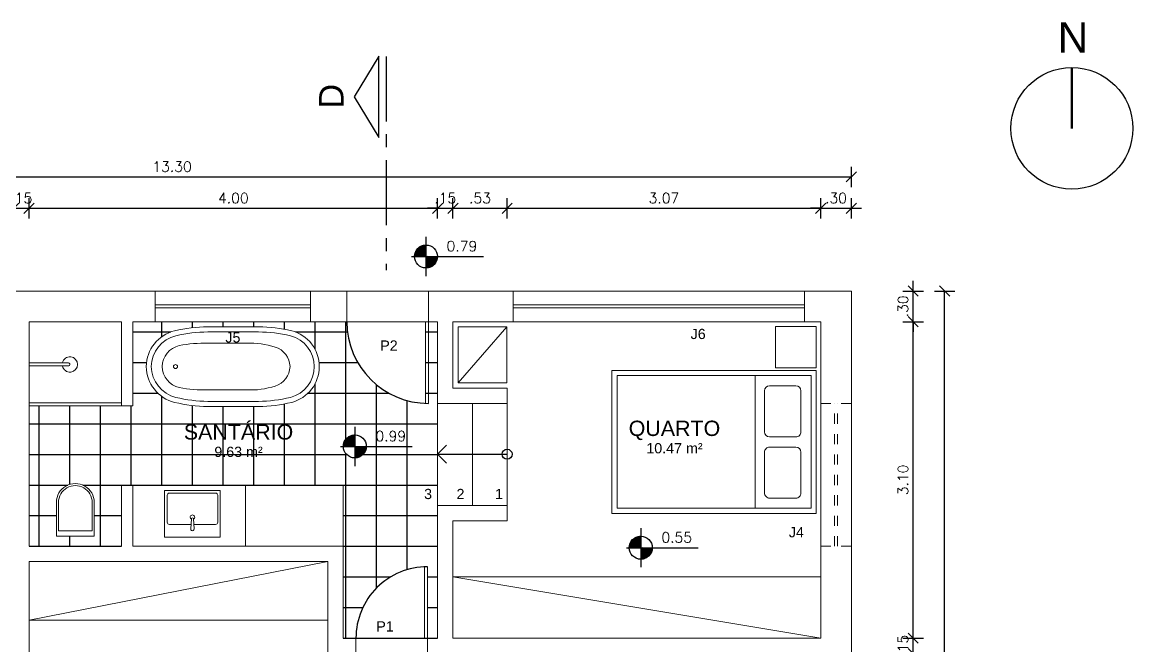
# Model space of a CAD drawing. Header units: metres. Extents: x -2.9 to 16.1, y -10.4 to 2.6.
# Drawn here: x 5.18 to 16.06, y -3.47 to 2.63 of the extents above; entities that cross this region are included whole.
import ezdxf
from ezdxf.enums import TextEntityAlignment as Align

# ---------------------------------------------------------------- set-up
doc = ezdxf.new("R2010")
doc.units = ezdxf.units.M
for name, pattern in [('CENTER', [50.800000000000004, 31.75, -6.349999999999999, 6.349999999999999, -6.349999999999999]), ('DASHDOT', [25.399999999999995, 12.7, -6.349999999999999, 0, -6.349999999999999]), ('DIVIDE', [31.75, 12.7, -6.35, 0, -6.35, 0, -6.35]), ('HIDDEN2', [4.762499999999999, 3.175, -1.5875])]:
    doc.linetypes.add(name, pattern=pattern)
for name, color, linetype in [('Cotas', 8, 'Continuous'), ('DIAG', 8, 'Continuous'), ('Esquadria', 5, 'Continuous'), ('L-CORTE', 7, 'Continuous'), ('LAYOUT', 9, 'Continuous'), ('Parede', 1, 'Continuous'), ('Parede Vista', 4, 'Continuous'), ('Piso', 8, 'Continuous'), ('Projeção Sup', 40, 'DIVIDE'), ('Símbolos', 8, 'Continuous'), ('TXT', 4, 'Continuous'), ('TXT-AREA', 3, 'Continuous'), ('TXT-COMODO', 5, 'Continuous'), ('TXT-ESQ-NUM', 3, 'Continuous')]:
    doc.layers.add(name, color=color, linetype=linetype)
doc.styles.add('Arial', font='arial.ttf')
doc.styles.add('ROMANS', font='romans.shx')
doc.dimstyles.new('COTA', dxfattribs={"dimscale": 50, "dimtxt": 0.002, "dimasz": 0.002, "dimexe": 0.002, "dimexo": 0.002, "dimgap": 0.001, "dimtad": 1, "dimzin": 4, "dimdsep": 46, "dimtxsty": 'ROMANS', "dimblk": 'OBLIQUE', "dimcen": 0.002, "dimadec": 0, "dimazin": 0, "dimtfac": 1, "dimtix": 1, "dimtmove": 2, "dimatfit": 3, "dimfxl": 0.002, "dimfxlon": 1, "dimarcsym": 0})

# ---------------------------------------------------------------- blocks, each defined once
blk = doc.blocks.new('*X2')
at = {"color": 0}
for p, q in [((9.157403243450936, 7.168665421363772), (9.378114286589579, 7.389376464502414)), ((9.157765482937986, 7.177866495615653), (9.368913212337697, 7.389014225015364)), ((9.158549226489388, 7.187489073931887), (9.359290634021464, 7.388230481463963)), ((9.159823942691595, 7.197602624898926), (9.349177083054425, 7.386955765261756)), ((9.161684459761949, 7.208301976734112), (9.338477731219239, 7.385095248191402)), ((9.161993241843707, 7.16441658499171), (9.382363122961639, 7.384786466109643)), ((9.164266254557655, 7.219722606294648), (9.327057101658703, 7.382513453395697)), ((9.167775246074317, 7.232070432576143), (9.314709275377208, 7.379004461879035)), ((9.170832076608539, 7.16441658499171), (9.382363122961639, 7.375947631344811)), ((9.172553667149606, 7.245687688416263), (9.301092019537087, 7.374226040803746)), ((9.179256560809272, 7.26122941684076), (9.28555029111259, 7.36752314714408)), ((9.179670911373371, 7.16441658499171), (9.382363122961639, 7.367108796579979)), ((9.188509746138202, 7.16441658499171), (9.382363122961639, 7.358269961815147)), ((9.189518581994696, 7.280330272791018), (9.266449435162334, 7.357261125958655)), ((9.197348580903034, 7.16441658499171), (9.382363122961639, 7.349431127050315)), ((9.206187415667866, 7.16441658499171), (9.382363122961639, 7.340592292285484)), ((9.213790835055207, 7.313441360616361), (9.23333834733699, 7.332988872898143)), ((9.215026250432699, 7.16441658499171), (9.382363122961639, 7.331753457520652)), ((9.223865085197529, 7.16441658499171), (9.382363122961639, 7.32291462275582)), ((9.232703919962361, 7.16441658499171), (9.382363122961639, 7.314075787990988)), ((9.241542754727194, 7.16441658499171), (9.382363122961639, 7.305236953226157)), ((9.250381589492026, 7.16441658499171), (9.382363122961639, 7.296398118461324)), ((9.259220424256858, 7.16441658499171), (9.382363122961639, 7.287559283696492)), ((9.268059259021689, 7.16441658499171), (9.382363122961639, 7.278720448931661)), ((9.27689809378652, 7.16441658499171), (9.382363122961639, 7.269881614166829)), ((9.285736928551353, 7.16441658499171), (9.382363122961639, 7.261042779401997)), ((9.294575763316184, 7.16441658499171), (9.382363122961639, 7.252203944637166)), ((9.303414598081016, 7.16441658499171), (9.382363122961639, 7.243365109872333)), ((9.312253432845848, 7.16441658499171), (9.382363122961639, 7.234526275107502)), ((9.32109226761068, 7.16441658499171), (9.382363122961639, 7.22568744034267)), ((9.329931102375511, 7.16441658499171), (9.382363122961639, 7.216848605577838)), ((9.338769937140343, 7.16441658499171), (9.382363122961639, 7.208009770813006)), ((9.347608771905175, 7.16441658499171), (9.382363122961639, 7.199170936048174)), ((9.356447606670008, 7.16441658499171), (9.382363122961639, 7.190332101283342)), ((9.36528644143484, 7.16441658499171), (9.382363122961639, 7.18149326651851)), ((9.37412527619967, 7.16441658499171), (9.382363122961639, 7.172654431753679))]:
    blk.add_line(p, q, dxfattribs=at)
blk = doc.blocks.new('NIVEL-PB')
at = {"layer": 'TXT', "color": 3}
for p, q in [((0, 0.1915000000000191), (0, 0.1400000000000148)), ((0, 0.1400000000000148), (0, 0)), ((-0.1399999999999864, 0), (0, 0)), ((0, 0), (0.1399999999999864, 0)), ((0, 0), (0, -0.1399999999999864)), ((0.1399999999999864, 0), (0.5622643564208354, 0)), ((0, -0.1399999999999864), (0, -0.1914999999999907))]:
    blk.add_line(p, q, dxfattribs=at)
blk.add_circle((0, 0), 0.1125, dxfattribs=at)
at = {"layer": 'TXT', "color": 3, "xscale": 0.5, "yscale": 0.5, "zscale": 0.5}
blk.add_blockref('*X2', (-4.691181561480789, -3.582208292495864), dxfattribs=at)
at = {"layer": 'TXT', "color": 3, "xscale": 0.5, "yscale": 0.5, "zscale": 0.5, "rotation": 180}
blk.add_blockref('*X2', (4.691181561480789, 3.582208292495892), dxfattribs=at)
blk = doc.blocks.new('_Oblique')
at = {"color": 0, "linetype": 'ByBlock', "lineweight": -2}
blk.add_line((-0.5, -0.5), (0.5, 0.5), dxfattribs=at)
blk = doc.blocks.new('*D8')
at = {"layer": 'Cotas', "color": 0, "lineweight": -2, "transparency": 16777216}
for p, q in [((-1.191656954110749, -2.649983632750038), (-1.391656954110749, -2.649983632750038)), ((-1.291656954110749, -4.047243317130781), (-1.29165695411075, -2.649983632750038)), ((-1.191656954110749, -4.04724331713078), (-1.391656954110749, -4.04724331713078))]:
    blk.add_line(p, q, dxfattribs=at)
at = {"layer": 'Defpoints', "color": 0, "transparency": 16777216}
for p in [(-1.29165695411075, -2.649983632750038), (6.060417782825429, -2.649983632750037), (5.910435333713851, -4.04724331713078)]:
    blk.add_point(p, dxfattribs=at)
at = {"layer": 'Cotas', "color": 0, "lineweight": -2, "transparency": 16777216, "xscale": 0.1, "yscale": 0.1, "zscale": 0.1}
for p, rotation in [((-1.29165695411075, -2.649983632750038), 90), ((-1.291656954110749, -4.047243317130781), 270)]:
    blk.add_blockref('_Oblique', p, dxfattribs=dict(at, rotation=rotation))
at = {"layer": 'Cotas', "color": 0, "transparency": 16777216, "insert": (-1.39165695411075, -3.348613474940409), "char_height": 0.1, "attachment_point": 5, "rotation": 90, "style": 'ROMANS'}
blk.add_mtext('1.40', dxfattribs=at)
blk = doc.blocks.new('*D9')
at = {"layer": 'Cotas', "color": 0, "lineweight": -2, "transparency": 16777216}
for p, q in [((-1.191661306069728, -2.4999854450723), (-1.391661306069728, -2.4999854450723)), ((-1.291661306069728, -2.4999854450723), (-1.291661306069728, -2.3999854450723)), ((-1.291661306069728, -2.649983632750038), (-1.291661306069728, -2.4999854450723)), ((-1.191661306069727, -2.649983632750038), (-1.391661306069727, -2.649983632750038)), ((-1.291661306069728, -2.649983632750038), (-1.291661306069728, -2.749983632750038))]:
    blk.add_line(p, q, dxfattribs=at)
at = {"layer": 'Defpoints', "color": 0, "transparency": 16777216}
for p in [(-1.291661306069728, -2.4999854450723), (6.060413430865996, -2.499985445072299), (6.060417782825429, -2.649983632750037)]:
    blk.add_point(p, dxfattribs=at)
at = {"layer": 'Cotas', "color": 0, "lineweight": -2, "transparency": 16777216, "xscale": 0.1, "yscale": 0.1, "zscale": 0.1}
for p, rotation in [((-1.291661306069728, -2.4999854450723), 270), ((-1.291661306069728, -2.649983632750038), 90)]:
    blk.add_blockref('_Oblique', p, dxfattribs=dict(at, rotation=rotation))
at = {"layer": 'Cotas', "color": 0, "transparency": 16777216, "insert": (-1.391661306069728, -2.574984538911168), "char_height": 0.1, "attachment_point": 5, "rotation": 90, "style": 'ROMANS'}
blk.add_mtext('.15', dxfattribs=at)
blk = doc.blocks.new('*D10')
at = {"layer": 'Cotas', "color": 0, "lineweight": -2, "transparency": 16777216}
for p, q in [((-1.191656954110749, -0.2997878381593195), (-1.391656954110749, -0.2997878381593195)), ((-1.291656954110749, -2.4999854450723), (-1.29165695411075, -0.2997878381593195)), ((-1.191656954110749, -2.4999854450723), (-1.391656954110749, -2.4999854450723))]:
    blk.add_line(p, q, dxfattribs=at)
at = {"layer": 'Defpoints', "color": 0, "transparency": 16777216}
for p in [(-1.29165695411075, -0.2997878381593195), (6.060411957755154, -0.2997878381593183), (6.060413430865996, -2.499985445072299)]:
    blk.add_point(p, dxfattribs=at)
at = {"layer": 'Cotas', "color": 0, "lineweight": -2, "transparency": 16777216, "xscale": 0.1, "yscale": 0.1, "zscale": 0.1}
for p, rotation in [((-1.29165695411075, -0.2997878381593195), 90), ((-1.291656954110749, -2.4999854450723), 270)]:
    blk.add_blockref('_Oblique', p, dxfattribs=dict(at, rotation=rotation))
at = {"layer": 'Cotas', "color": 0, "transparency": 16777216, "insert": (-1.39165695411075, -1.399886641615809), "char_height": 0.1, "attachment_point": 5, "rotation": 90, "style": 'ROMANS'}
blk.add_mtext('2.20', dxfattribs=at)
blk = doc.blocks.new('*D11')
at = {"layer": 'Cotas', "color": 0, "lineweight": -2, "transparency": 16777216}
for p, q in [((-1.191656954110749, 0.0003939846767466401), (-1.391656954110749, 0.0003939846767466079)), ((-1.29165695411075, 0.000393984676746624), (-1.29165695411075, 0.1003939846767467)), ((-1.29165695411075, -0.2997878381593195), (-1.29165695411075, 0.000393984676746624)), ((-1.191656954110749, -0.2997878381593195), (-1.391656954110749, -0.2997878381593195)), ((-1.29165695411075, -0.2997878381593195), (-1.29165695411075, -0.3997878381593196))]:
    blk.add_line(p, q, dxfattribs=at)
at = {"layer": 'Defpoints', "color": 0, "transparency": 16777216}
for p in [(-1.29165695411075, 0.000393984676746624), (7.296652118703154, 0.0003939846767480051), (6.060411957755154, -0.2997878381593183)]:
    blk.add_point(p, dxfattribs=at)
at = {"layer": 'Cotas', "color": 0, "lineweight": -2, "transparency": 16777216, "xscale": 0.1, "yscale": 0.1, "zscale": 0.1}
for p, rotation in [((-1.29165695411075, 0.000393984676746624), 270), ((-1.29165695411075, -0.2997878381593195), 90)]:
    blk.add_blockref('_Oblique', p, dxfattribs=dict(at, rotation=rotation))
at = {"layer": 'Cotas', "color": 0, "transparency": 16777216, "insert": (-1.39165695411075, -0.149696926741286), "char_height": 0.1, "attachment_point": 5, "rotation": 90, "style": 'ROMANS'}
blk.add_mtext('.30', dxfattribs=at)
blk = doc.blocks.new('*D22')
at = {"layer": 'Cotas', "color": 0, "lineweight": -2, "transparency": 16777216}
for p, q in [((5.100036365587584, 0.7110694662962034), (5.100036365587584, 0.9110694662962033)), ((5.250027133572075, 0.7110694662962034), (5.250027133572075, 0.9110694662962033)), ((5.100036365587584, 0.8110694662962032), (5.000036365587585, 0.8110694662962032)), ((5.100036365587584, 0.8110694662962032), (5.250027133572075, 0.8110694662962032)), ((5.250027133572075, 0.8110694662962032), (5.350027133572075, 0.8110694662962032))]:
    blk.add_line(p, q, dxfattribs=at)
at = {"layer": 'Defpoints', "color": 0, "transparency": 16777216}
for p in [(5.250027133572075, 0.8110694662962032), (5.100036365587584, -0.1432661268784159), (5.250027133572075, -0.1431351043677296)]:
    blk.add_point(p, dxfattribs=at)
at = {"layer": 'Cotas', "color": 0, "lineweight": -2, "transparency": 16777216, "xscale": 0.1, "yscale": 0.1, "zscale": 0.1}
blk.add_blockref('_Oblique', (5.100036365587584, 0.8110694662962032), dxfattribs=at)
at = {"layer": 'Cotas', "color": 0, "lineweight": -2, "transparency": 16777216, "xscale": 0.1, "yscale": 0.1, "zscale": 0.1, "rotation": 180}
blk.add_blockref('_Oblique', (5.250027133572075, 0.8110694662962032), dxfattribs=at)
at = {"layer": 'Cotas', "color": 0, "transparency": 16777216, "insert": (5.17503174957983, 0.9110694662962032), "char_height": 0.1, "attachment_point": 5, "style": 'ROMANS'}
blk.add_mtext('.15', dxfattribs=at)
blk = doc.blocks.new('*D23')
at = {"layer": 'Cotas', "color": 0, "lineweight": -2, "transparency": 16777216}
for p, q in [((5.250027133572075, 0.7110694662962034), (5.250027133572075, 0.9110694662962033)), ((9.250032607189496, 0.7110694662962034), (9.250032607189496, 0.9110694662962033)), ((5.250027133572075, 0.8110694662962032), (9.250032607189496, 0.8110694662962032))]:
    blk.add_line(p, q, dxfattribs=at)
at = {"layer": 'Defpoints', "color": 0, "transparency": 16777216}
for p in [(9.250032607189496, 0.8110694662962032), (5.250027133572075, -0.1431351043677296), (9.250032607189496, -0.1433194720968913)]:
    blk.add_point(p, dxfattribs=at)
at = {"layer": 'Cotas', "color": 0, "lineweight": -2, "transparency": 16777216, "xscale": 0.1, "yscale": 0.1, "zscale": 0.1, "rotation": 180}
blk.add_blockref('_Oblique', (5.250027133572075, 0.8110694662962032), dxfattribs=at)
at = {"layer": 'Cotas', "color": 0, "lineweight": -2, "transparency": 16777216, "xscale": 0.1, "yscale": 0.1, "zscale": 0.1}
blk.add_blockref('_Oblique', (9.250032607189496, 0.8110694662962032), dxfattribs=at)
at = {"layer": 'Cotas', "color": 0, "transparency": 16777216, "insert": (7.250029870380786, 0.9110694662962032), "char_height": 0.1, "attachment_point": 5, "style": 'ROMANS'}
blk.add_mtext('4.00', dxfattribs=at)
blk = doc.blocks.new('*D24')
at = {"layer": 'Cotas', "color": 0, "lineweight": -2, "transparency": 16777216}
for p, q in [((9.250032607189496, 0.7110694662962034), (9.250032607189496, 0.9110694662962033)), ((9.400033958954737, 0.7110694662962034), (9.400033958954737, 0.9110694662962033)), ((9.250032607189496, 0.8110694662962032), (9.150032607189496, 0.8110694662962032)), ((9.250032607189496, 0.8110694662962032), (9.400033958954737, 0.8110694662962032)), ((9.400033958954737, 0.8110694662962032), (9.500033958954736, 0.8110694662962032))]:
    blk.add_line(p, q, dxfattribs=at)
at = {"layer": 'Defpoints', "color": 0, "transparency": 16777216}
for p in [(9.400033958954737, 0.8110694662962032), (9.250032607189496, -0.1433194720968913), (9.400033958954737, -0.1433189775373194)]:
    blk.add_point(p, dxfattribs=at)
at = {"layer": 'Cotas', "color": 0, "lineweight": -2, "transparency": 16777216, "xscale": 0.1, "yscale": 0.1, "zscale": 0.1}
blk.add_blockref('_Oblique', (9.250032607189496, 0.8110694662962032), dxfattribs=at)
at = {"layer": 'Cotas', "color": 0, "lineweight": -2, "transparency": 16777216, "xscale": 0.1, "yscale": 0.1, "zscale": 0.1, "rotation": 180}
blk.add_blockref('_Oblique', (9.400033958954737, 0.8110694662962032), dxfattribs=at)
at = {"layer": 'Cotas', "color": 0, "transparency": 16777216, "insert": (9.325033283072116, 0.9110694662962032), "char_height": 0.1, "attachment_point": 5, "style": 'ROMANS'}
blk.add_mtext('.15', dxfattribs=at)
blk = doc.blocks.new('*D25')
at = {"layer": 'Cotas', "color": 0, "lineweight": -2, "transparency": 16777216}
for p, q in [((9.400033958954737, 0.7110694662962034), (9.400033958954737, 0.9110694662962033)), ((9.930075995856896, 0.7110694662962034), (9.930075995856896, 0.9110694662962033)), ((9.400033958954737, 0.8110694662962032), (9.930075995856896, 0.8110694662962032))]:
    blk.add_line(p, q, dxfattribs=at)
at = {"layer": 'Defpoints', "color": 0, "transparency": 16777216}
for p in [(9.930075995856896, 0.8110694662962032), (9.400033958954737, -0.1433189775373194), (9.930075995856896, -0.7933212852749421)]:
    blk.add_point(p, dxfattribs=at)
at = {"layer": 'Cotas', "color": 0, "lineweight": -2, "transparency": 16777216, "xscale": 0.1, "yscale": 0.1, "zscale": 0.1, "rotation": 180}
blk.add_blockref('_Oblique', (9.400033958954737, 0.8110694662962032), dxfattribs=at)
at = {"layer": 'Cotas', "color": 0, "lineweight": -2, "transparency": 16777216, "xscale": 0.1, "yscale": 0.1, "zscale": 0.1}
blk.add_blockref('_Oblique', (9.930075995856896, 0.8110694662962032), dxfattribs=at)
at = {"layer": 'Cotas', "color": 0, "transparency": 16777216, "insert": (9.665054977405816, 0.9110694662962032), "char_height": 0.1, "attachment_point": 5, "style": 'ROMANS'}
blk.add_mtext('.53', dxfattribs=at)
blk = doc.blocks.new('*D26')
at = {"layer": 'Cotas', "color": 0, "lineweight": -2, "transparency": 16777216}
for p, q in [((9.930075995856896, 0.7110694662962034), (9.930075995856896, 0.9110694662962033)), ((13.00003817912511, 0.7110694662962034), (13.00003817912511, 0.9110694662962033)), ((9.930075995856896, 0.8110694662962032), (13.00003817912511, 0.8110694662962032))]:
    blk.add_line(p, q, dxfattribs=at)
at = {"layer": 'Defpoints', "color": 0, "transparency": 16777216}
for p in [(13.00003817912511, 0.8110694662962032), (13.00003817912511, -0.1433247471279628), (9.930075995856896, -0.7933212852749421)]:
    blk.add_point(p, dxfattribs=at)
at = {"layer": 'Cotas', "color": 0, "lineweight": -2, "transparency": 16777216, "xscale": 0.1, "yscale": 0.1, "zscale": 0.1, "rotation": 180}
blk.add_blockref('_Oblique', (9.930075995856896, 0.8110694662962032), dxfattribs=at)
at = {"layer": 'Cotas', "color": 0, "lineweight": -2, "transparency": 16777216, "xscale": 0.1, "yscale": 0.1, "zscale": 0.1}
blk.add_blockref('_Oblique', (13.00003817912511, 0.8110694662962032), dxfattribs=at)
at = {"layer": 'Cotas', "color": 0, "transparency": 16777216, "insert": (11.465057087491, 0.9110694662962032), "char_height": 0.1, "attachment_point": 5, "style": 'ROMANS'}
blk.add_mtext('3.07', dxfattribs=at)
blk = doc.blocks.new('*D27')
at = {"layer": 'Cotas', "color": 0, "lineweight": -2, "transparency": 16777216}
for p, q in [((13.00003817912511, 0.7110694662962034), (13.00003817912511, 0.9110694662962033)), ((13.30003989354009, 0.7110694662962032), (13.30003989354009, 0.9110694662962032)), ((13.00003817912511, 0.8110694662962032), (12.90003817912511, 0.8110694662962032)), ((13.00003817912511, 0.8110694662962032), (13.30003989354009, 0.8110694662962032)), ((13.30003989354009, 0.8110694662962032), (13.40003989354009, 0.8110694662962032))]:
    blk.add_line(p, q, dxfattribs=at)
at = {"layer": 'Defpoints', "color": 0, "transparency": 16777216}
for p in [(13.30003989354009, 0.8110694662962032), (13.30003989354009, 0.1566789455216622), (13.00003817912511, -0.1433247471279628)]:
    blk.add_point(p, dxfattribs=at)
at = {"layer": 'Cotas', "color": 0, "lineweight": -2, "transparency": 16777216, "xscale": 0.1, "yscale": 0.1, "zscale": 0.1}
blk.add_blockref('_Oblique', (13.00003817912511, 0.8110694662962032), dxfattribs=at)
at = {"layer": 'Cotas', "color": 0, "lineweight": -2, "transparency": 16777216, "xscale": 0.1, "yscale": 0.1, "zscale": 0.1, "rotation": 180}
blk.add_blockref('_Oblique', (13.30003989354009, 0.8110694662962032), dxfattribs=at)
at = {"layer": 'Cotas', "color": 0, "transparency": 16777216, "insert": (13.1500390363326, 0.9110694662962032), "char_height": 0.1, "attachment_point": 5, "style": 'ROMANS'}
blk.add_mtext('.30', dxfattribs=at)
blk = doc.blocks.new('*D28')
at = {"layer": 'Cotas', "color": 0, "lineweight": -2, "transparency": 16777216}
for p, q in [((6.758494533782363e-17, 1.018775644920334), (7.983141332929716e-17, 1.218775644920334)), ((13.30003989207853, 1.018775644920334), (13.30003989207853, 1.218775644920334)), ((7.37081793335604e-17, 1.118775644920333), (13.30003989207853, 1.118775644920333))]:
    blk.add_line(p, q, dxfattribs=at)
at = {"layer": 'Defpoints', "color": 0, "transparency": 16777216}
for p in [(13.30003989207853, 1.118775644920333), (0, -0.0849702740642897), (13.30003989207853, -0.0848171215666298)]:
    blk.add_point(p, dxfattribs=at)
at = {"layer": 'Cotas', "color": 0, "lineweight": -2, "transparency": 16777216, "xscale": 0.1, "yscale": 0.1, "zscale": 0.1, "rotation": 180}
blk.add_blockref('_Oblique', (7.37081793335604e-17, 1.118775644920333), dxfattribs=at)
at = {"layer": 'Cotas', "color": 0, "lineweight": -2, "transparency": 16777216, "xscale": 0.1, "yscale": 0.1, "zscale": 0.1}
blk.add_blockref('_Oblique', (13.30003989207853, 1.118775644920333), dxfattribs=at)
at = {"layer": 'Cotas', "color": 0, "transparency": 16777216, "insert": (6.650019946039265, 1.218775644920334), "char_height": 0.1, "attachment_point": 5, "style": 'ROMANS'}
blk.add_mtext('13.30', dxfattribs=at)
blk = doc.blocks.new('*D41')
at = {"layer": 'Cotas', "color": 0, "lineweight": -2, "transparency": 16777216}
for p, q in [((13.90537516521545, -3.399981898857733), (13.90537516521545, -3.299981898857733)), ((13.80537516521545, -3.399981898857733), (14.00537516521545, -3.399981898857733)), ((13.90537516521545, -3.549947972787779), (13.90537516521545, -3.399981898857733)), ((13.80537516521545, -3.549947972787779), (14.00537516521545, -3.549947972787779)), ((13.90537516521545, -3.549947972787779), (13.90537516521545, -3.649947972787779))]:
    blk.add_line(p, q, dxfattribs=at)
at = {"layer": 'Defpoints', "color": 0, "transparency": 16777216}
for p in [(13.1499756500839, -3.399981898857733), (13.90537516521545, -3.399981898857733), (13.14997614452705, -3.549947972787779)]:
    blk.add_point(p, dxfattribs=at)
at = {"layer": 'Cotas', "color": 0, "lineweight": -2, "transparency": 16777216, "xscale": 0.1, "yscale": 0.1, "zscale": 0.1}
for p, rotation in [((13.90537516521545, -3.399981898857733), 270), ((13.90537516521545, -3.549947972787779), 90)]:
    blk.add_blockref('_Oblique', p, dxfattribs=dict(at, rotation=rotation))
at = {"layer": 'Cotas', "color": 0, "transparency": 16777216, "insert": (13.80537516521545, -3.474964935822759), "char_height": 0.1, "attachment_point": 5, "rotation": 90, "style": 'ROMANS'}
blk.add_mtext('.15', dxfattribs=at)
blk = doc.blocks.new('*D42')
at = {"layer": 'Cotas', "color": 0, "lineweight": -2, "transparency": 16777216}
for p, q in [((13.80537516521545, -0.2999774809195515), (14.00537516521545, -0.2999774809195515)), ((13.90537516521545, -3.399981898857733), (13.90537516521545, -0.2999774809195515)), ((13.80537516521545, -3.399981898857733), (14.00537516521545, -3.399981898857733))]:
    blk.add_line(p, q, dxfattribs=at)
at = {"layer": 'Defpoints', "color": 0, "transparency": 16777216}
for p in [(13.14996542927157, -0.2999774809195516), (13.90537516521545, -0.2999774809195515), (13.1499756500839, -3.399981898857733)]:
    blk.add_point(p, dxfattribs=at)
at = {"layer": 'Cotas', "color": 0, "lineweight": -2, "transparency": 16777216, "xscale": 0.1, "yscale": 0.1, "zscale": 0.1}
for p, rotation in [((13.90537516521545, -0.2999774809195515), 90), ((13.90537516521545, -3.399981898857733), 270)]:
    blk.add_blockref('_Oblique', p, dxfattribs=dict(at, rotation=rotation))
at = {"layer": 'Cotas', "color": 0, "transparency": 16777216, "insert": (13.80537516521545, -1.849979689888646), "char_height": 0.1, "attachment_point": 5, "rotation": 90, "style": 'ROMANS'}
blk.add_mtext('3.10', dxfattribs=at)
blk = doc.blocks.new('*D43')
at = {"layer": 'Cotas', "color": 0, "lineweight": -2, "transparency": 16777216}
for p, q in [((13.80537516521545, 2.621173007361254e-05), (14.00537516521545, 2.62117300736447e-05)), ((13.90537516521545, 2.621173007362862e-05), (13.90537516521545, 0.1000262117300737)), ((13.90537516521545, -0.2999774809195515), (13.90537516521545, 2.621173007362862e-05)), ((13.80537516521545, -0.2999774809195515), (14.00537516521545, -0.2999774809195515)), ((13.90537516521545, -0.2999774809195515), (13.90537516521545, -0.3999774809195515))]:
    blk.add_line(p, q, dxfattribs=at)
at = {"layer": 'Defpoints', "color": 0, "transparency": 16777216}
for p in [(13.44996714368654, 2.621173007355539e-05), (13.90537516521545, 2.621173007362862e-05), (13.14996542927157, -0.2999774809195516)]:
    blk.add_point(p, dxfattribs=at)
at = {"layer": 'Cotas', "color": 0, "lineweight": -2, "transparency": 16777216, "xscale": 0.1, "yscale": 0.1, "zscale": 0.1}
for p, rotation in [((13.90537516521545, 2.621173007362862e-05), 270), ((13.90537516521545, -0.2999774809195515), 90)]:
    blk.add_blockref('_Oblique', p, dxfattribs=dict(at, rotation=rotation))
at = {"layer": 'Cotas', "color": 0, "transparency": 16777216, "insert": (13.80537516521545, -0.1499756345947428), "char_height": 0.1, "attachment_point": 5, "rotation": 90, "style": 'ROMANS'}
blk.add_mtext('.30', dxfattribs=at)
blk = doc.blocks.new('*D44')
at = {"layer": 'Cotas', "color": 0, "lineweight": -2, "transparency": 16777216}
for p, q in [((14.11347039137027, 2.621173007358826e-05), (14.31347039137027, 2.621173007362043e-05)), ((14.21347039137027, -9.24788888107651), (14.21347039137027, 2.621173007360434e-05)), ((14.11347039137027, -9.24788888107651), (14.31347039137027, -9.24788888107651))]:
    blk.add_line(p, q, dxfattribs=at)
at = {"layer": 'Defpoints', "color": 0, "transparency": 16777216}
for p in [(13.90902981805903, 2.621173007355539e-05), (14.21347039137027, 2.621173007360434e-05), (13.90902981805903, -9.24788888107651)]:
    blk.add_point(p, dxfattribs=at)
at = {"layer": 'Cotas', "color": 0, "lineweight": -2, "transparency": 16777216, "xscale": 0.1, "yscale": 0.1, "zscale": 0.1}
for p, rotation in [((14.21347039137027, 2.621173007360434e-05), 90), ((14.21347039137027, -9.24788888107651), 270)]:
    blk.add_blockref('_Oblique', p, dxfattribs=dict(at, rotation=rotation))
at = {"layer": 'Cotas', "color": 0, "transparency": 16777216, "insert": (14.1134703913699, -4.72493536908496), "char_height": 0.1, "attachment_point": 5, "rotation": 90, "style": 'ROMANS'}
blk.add_mtext('9.25', dxfattribs=at)

msp = doc.modelspace()

# ---------------------------------------------------------------- hatches: boundary and pattern name
at = {"layer": 'DIAG'}
h = msp.add_hatch(dxfattribs=at)
h.set_pattern_fill('_USER', color=256, scale=0.3, double=1, pattern_type=0)
h.set_pattern_definition([(0, (9.250049883828979, -3.400055792776584), (0, 0.3), []), (90, (9.250049883828979, -3.400055792776584), (-0.3, 1.83697019872103e-17), [])])
h.paths.add_polyline_path([(9.25004493803499, -2.099980745061885), (9.250054852213907, -0.2999714709665113), (6.266545136308196, -0.2998345043495192), (6.266547856871512, -1.124989477251802), (6.236420586313216, -1.124989576583175), (6.186396617168612, -1.124989741512763), (6.156234068776939, -1.124989840960552), (5.250027686076464, -1.124992828751374), (5.250028606682918, -2.499985445072298), (6.156090393655631, -2.499982457758733), (6.156088745049146, -1.899977414401974), (6.266402533143719, -1.899977050693224), (7.368164578604137, -1.899994584172873), (7.36816457854593, -1.899976945932167), (7.506383133628788, -1.899976490222571), (8.193454235932677, -1.899974224925927), (8.325005280320056, -1.899973791198818), (8.325007258486039, -2.499958031562983), (8.325030856645753, -3.400074020325519), (8.45005038438103, -3.400071556809053, -0.4017509853640164), (9.120050378127416, -2.700621128171633), (9.120050378127416, -2.69997797556789), (9.150050378126252, -2.69997797556789), (9.150050378126252, -3.400057763272116), (9.250049883828979, -3.400055792776584)])
h.paths.add_polyline_path([(8.326846381142332, -1.521984286212955, -1), (8.551846381142695, -1.521984286212955, -1)], flags=16)
h.paths.add_polyline_path([(9.130034598575094, -1.099424251260643), (9.130034598575094, -1.099972337763347), (9.155160591186814, -1.099972337763347, -0.007854078782852377)], flags=16)
h.paths.add_polyline_path([(7.821170032082591, -1.090440296193265, -0.05596482943326934), (7.496790475848684, -1.130128929355124), (6.999902178666161, -1.130130567611559, -0.05596482943330426), (6.675522360728792, -1.090444073428444, -0.3377121679719711), (6.396508810763407, -0.7392541521312523, -0.3376387794665028), (6.675520044955192, -0.388062391006315, -0.05596183791172159), (6.999899607006228, -0.3501376495623845), (7.496787904186931, -0.3501360113059491, -0.05596183791191138), (7.821167716308992, -0.3880586137711362, -0.3418253977846603), (8.091467641181225, -0.739248563797446, -0.3418982246597038)], flags=16)
h.paths.add_polyline_path([(7.809732797784818, -1.041792200296186, -0.05592421145518468), (7.496536310627562, -1.08014023888245), (7.000141903125041, -1.08014187551089, -0.05591402131550317), (6.686945163106429, -1.041795902163358, -0.3362486174583812), (6.446702113513311, -0.7392539866414154, -0.3362577699870883), (6.68683733484977, -0.4367810429666861, -0.05600969084711348), (6.999998549756128, -0.4001263405480131), (7.496675179932936, -0.4001247029900696, -0.05600969084702909), (7.809836636533873, -0.4367773404028412, -0.3408633427362767), (8.041330782967634, -0.739248729101746, -0.3409374396950647)], flags=0)
h.paths.add_polyline_path([(7.659434744244209, -0.9301877390007576, -0.0913182113365011), (7.379858031501499, -0.9680064992262487), (7.000374367122276, -0.9680077503962821, -0.05156887013348049), (6.720762175325945, -0.9447958572673087, -0.3425375046529955), (6.553438729246409, -0.7392677458610706, -0.3425375046530083), (6.720760820058786, -0.5337385311195249, -0.05156887013349414), (7.000372858787159, -0.5105247942101414), (7.379856523166382, -0.510523543040108, -0.09131821133657385), (7.659433485281625, -0.5483404597180197, -0.3178214234619296), (7.804743514556321, -0.739263620271231, -0.3177546359330556)], flags=0)
h.paths.add_polyline_path([(6.663652028247725, -0.7392663787031779, -1), (6.703655275822257, -0.7392663787031779, -1)], flags=0)
h.paths.add_polyline_path([(5.518160227352382, -2.070230044295386), (5.518161314523695, -2.399972264280905), (5.887943574567998, -2.400006322932995), (5.887977764121388, -2.070248605565666, 1.000053488802384)], flags=16)
h.paths.add_polyline_path([(5.538141593836826, -2.070241838651555), (5.538177792934675, -2.349983506974922), (5.867954988680594, -2.349982419690377), (5.867989343144473, -2.070240751134634, 1.000126111347883)], flags=0)
h.paths.add_polyline_path([(9.130034598575094, -0.2999724366743521), (8.36002754301444, -0.2999749754105778, 0.4032660723960922), (9.130034598575094, -1.099424251260643)], flags=16)
h.paths.add_polyline_path([(9.092174960971533, -2.064889470678054), (9.22096077270362, -2.064889470678054), (9.22096077270362, -1.911615255125525), (9.092174960971533, -1.911615255125525)], flags=24)
h.paths.add_polyline_path([(7.03839601583195, -1.652163150047045), (7.563089058123296, -1.652163150047045), (7.563089058123296, -1.498888934494516), (7.03839601583195, -1.498888934494516)], flags=24)
h.paths.add_polyline_path([(6.717548471493501, -1.50498363511656), (7.8839366024622, -1.50498363511656), (7.8839366024622, -1.219359487776728), (6.717548471493501, -1.219359487776728)], flags=24)
h.paths.add_polyline_path([(8.616144756368158, -1.495430054334065), (8.966144756368521, -1.495430054334065), (8.966144756368521, -1.345430054334429), (8.616144756368158, -1.345430054334429)], flags=24)
h.paths.add_polyline_path([(7.146749509026904, -0.531219519750266), (7.345146507662321, -0.531219519750266), (7.345146507662321, -0.3786615388503378), (7.146749509026904, -0.3786615388503378)], flags=8)
h.paths.add_polyline_path([(8.663033443712266, -0.6082968143223297), (8.884111206331454, -0.6082968143223297), (8.884111206331454, -0.4576828989061141), (8.663033443712266, -0.4576828989061141)], flags=8)

# ---------------------------------------------------------------- linework, layer by layer
at = {"layer": 'Esquadria', "lineweight": 15}
for points in [[(6.486217375866545, -0.1349799665385945), (8.005245645927062, -0.1348761803183152)], [(6.486219425587478, -0.1649799664683087), (8.005247695651633, -0.1648761802480294)], [(12.8400552015969, -0.1649765906804532), (9.990055201596988, -0.1649684142430488)], [(12.84005528706575, -0.1349765906797984), (9.990055287065843, -0.1349684142423939)]]:
    msp.add_lwpolyline(points, dxfattribs=at)
for points in [[(9.130034598575094, -1.099972337763347), (9.160034598575294, -1.099972337763347), (9.160034598575294, -0.2999723377633927), (9.130034598575094, -0.2999723377633927)], [(9.120050378127416, -2.69997797556789), (9.120050378127416, -3.399977975568618), (9.150050378126252, -3.399977975568618), (9.150050378126252, -2.69997797556789)]]:
    msp.add_lwpolyline(points, close=True, dxfattribs=at)
at = {"layer": 'L-CORTE', "linetype": 'CENTER', "ltscale": 0.02}
msp.add_line((8.747006890134344, 2.297742810165573), (8.747006890134344, 0.2054833684621826), dxfattribs=at)
at = {"layer": 'L-CORTE', "color": 7, "linetype": 'DASHDOT', "ltscale": 1.5}
msp.add_lwpolyline([(8.673007606767442, 2.3029450659958), (8.433159285754755, 1.903917893258267), (8.673007606767442, 1.50489072052028), (8.673007606767442, 2.3029450659958)], dxfattribs=at)
at = {"layer": 'LAYOUT', "lineweight": 9}
for p, q in [((5.636398364944398, -0.703816750090482), (5.250028737038519, -0.703816750090482)), ((5.638966338239698, -0.7338167500911368), (5.250028737038519, -0.7338167500911368)), ((12.35677508985327, -2.128069086697451), (12.35677508985327, -0.8280690866972691)), ((6.156091542361537, -1.094989841430106), (5.250029755387004, -1.09499282874458)), ((6.156091641272724, -1.124989841429851), (5.250029854298191, -1.124992828744325)), ((5.250040305812945, -3.224981651903363), (8.175024040242079, -2.649973988962984)), ((9.399343898348889, -2.800006543050586), (13.00004661958155, -2.799994671419881)), ((8.175031387409035, -3.22497200811631), (5.250040305809307, -3.224981651903363))]:
    msp.add_line(p, q, dxfattribs=at)
for points in [[(6.396508810763407, -0.7392541521312523, -0.3376387794664845), (6.675520044955192, -0.388062391006315, -0.05596183791173358), (6.999899607006228, -0.3501376495623845), (7.496787904186931, -0.3501360113059491, -0.05596183791190409), (7.821167716308992, -0.3880586137711362, -0.3418253977846618), (8.091467641181225, -0.739248563797446, -0.3418982246597111), (7.821170032082591, -1.090440296193265, -0.05596482943326377), (7.496790475848684, -1.130128929355124), (6.999902178666161, -1.130130567611559, -0.05596482943330319), (6.675522360728792, -1.090444073428444, -0.3377121679719886)], [(12.75677508985336, -1.428069086697406), (12.50020364672127, -1.428069086697178, -0.414213562373095), (12.45020364672155, -1.378069086697451), (12.45020364672155, -0.97806908669736, -0.414213562373095), (12.50020364672173, -0.9280690866974055), (12.75677508985336, -0.9280690866974055, -0.414213562373095), (12.80677508985309, -0.97806908669736), (12.80677508985309, -1.378069086697451, -0.414213562373095)], [(12.75677508985336, -2.028069086697542), (12.50020364672127, -2.028069086697315, -0.414213562373095), (12.45020364672155, -1.978069086697587), (12.45020364672155, -1.578069086697496, -0.414213562373095), (12.50020364672173, -1.528069086697542), (12.75677508985336, -1.528069086697542, -0.414213562373095), (12.80677508985309, -1.578069086697496), (12.80677508985309, -1.978069086697587, -0.414213562373095)], [(5.518160227353746, -2.070230346370181), (5.518161314523695, -2.399972264280905), (5.887943574567998, -2.400006322932995), (5.887977765115011, -2.070229127070661, 1.000001633637763)]]:
    msp.add_lwpolyline(points, format="xyb", close=True, dxfattribs=at)
at = {"layer": 'LAYOUT', "color": 8, "lineweight": 9}
for points in [[(6.446702113513311, -0.7392539866414154, -0.336257769986962), (6.68683733484977, -0.4367810429666861, -0.0560096908471464), (6.999998549756128, -0.4001263405480131), (7.496675179932936, -0.4001247029900696, -0.05600969084702494), (7.809836636533873, -0.4367773404028412, -0.3408633427362676), (8.041330782967634, -0.739248729101746, -0.3409374396950685), (7.809732797784818, -1.041792200296186, -0.05592421145518149), (7.496536310627562, -1.08014023888245), (7.000141903125041, -1.08014187551089, -0.05591402131550776), (6.686945163106429, -1.041795902163358, -0.3362486174583845)], [(7.379858031501499, -0.9680064992262487, 0.09131821133652512), (7.659434744244209, -0.9301877390007576, 0.3177546359329564), (7.804743514556321, -0.739263620271231, 0.3178214234618616), (7.659433485281625, -0.5483404597180197, 0.09131821133659045), (7.379856523166382, -0.510523543040108), (7.000372858787159, -0.5105247942101414, 0.05156887013349578), (6.720760820058786, -0.5337385311195249, 0.3425375046530079), (6.553438729246409, -0.7392677458610706, 0.3425375046529884), (6.720762175325945, -0.9447958572673087, 0.05156887013348165), (7.000374367122276, -0.9680077503962821)], [(5.538141592746342, -2.070230280491842), (5.538177792934675, -2.349983506974922), (5.867954988680594, -2.349982419690377), (5.867989344159014, -2.070229192974466, 1.000056023178252)], [(6.866264720929848, -2.330618652726798), (6.860796330113317, -2.231593789660792, 0.9424113175694209), (6.838782961464403, -2.231593862240288), (6.833244667954659, -2.330618761593314, 1.055891945327033)]]:
    msp.add_lwpolyline(points, format="xyb", close=True, dxfattribs=at)
at = {"layer": 'LAYOUT', "lineweight": 9}
for points in [[(9.450016913448053, -0.899951632690545), (9.928869328990913, -0.8999500539000564), (9.928868175058597, -0.3499586590564832), (9.450015759513917, -0.3499602378487907)], [(12.95677508985318, -0.7532879133095776), (12.55677508985173, -0.7532879133095776), (12.55677508985173, -0.3482879133089227), (12.95677508985318, -0.3482879133089227)], [(12.95677508985318, -0.7780690866973146), (12.95677508985318, -2.178069086697633), (10.95677508985318, -2.178069086697633), (10.95677508985318, -0.7780690866973146)], [(6.266404511381097, -2.499982457758051), (7.368201834605316, -2.499978825098424), (7.368199856437514, -1.899994584734259), (6.266402533213295, -1.899998217393886)], [(6.577270986410895, -1.953584222869495), (7.12227824968295, -1.953582425962622), (7.122279759764297, -2.41159454966396), (6.577272496490423, -2.411596346569013)], [(8.193454235932677, -1.899974224925927), (8.325005280320056, -1.899973791198818), (8.325007258486039, -2.499958031562983), (7.368166556713732, -2.499961186298151), (7.36816457854593, -1.899976945932167), (7.506383133628788, -1.899976490222571)]]:
    msp.add_lwpolyline(points, close=True, dxfattribs=at)
for points in [[(9.450020441276138, -0.8999657438118902), (9.9288717028885, -0.3499727701796473)], [(12.35677508985327, -2.128069086697451), (11.00677508985336, -2.128069086697451), (11.00677508985336, -0.8280690866972691), (12.35677508985327, -0.8280690866972691)], [(12.35677508985327, -0.8280690866972691), (12.90677508985345, -0.8280690866972691), (12.90677508985345, -2.128069086697451), (12.35677508985327, -2.128069086697451)], [(9.399343898348889, -2.800006543050586), (13.00004839993744, -3.399981898857732)]]:
    msp.add_lwpolyline(points, dxfattribs=at)
at = {"layer": 'LAYOUT', "color": 8, "lineweight": 9}
msp.add_lwpolyline([(6.863819821840025, -2.286588395702665), (7.075275161087575, -2.286587698527683, 0.4147272550276053), (7.09725317944185, -2.264609535249065), (7.097252309077248, -2.000625500614433, 0.4149957626492391), (7.075274145684034, -1.978612204426781), (6.624282311024672, -1.978613691361488, 0.4146634615283495), (6.602269014951617, -2.000627132589898), (6.602269885314399, -2.26461116722453, 0.4143941064637851), (6.624283326428213, -2.286589185460571), (6.835703387840567, -2.286588488402003)], format="xyb", dxfattribs=at)
msp.add_circle((6.683653652034991, -0.7392663787031779), 0.02000162378710826, dxfattribs=at)
at = {"layer": 'LAYOUT', "lineweight": 9}
for centre, radius, start, end in [((5.650028737038156, -0.7188167500917189), 0.075, 191.5369590328463, 168.4630409671537), ((5.634676800353191, -0.7190740226014896), 0.0153540922591523, 253.7771389264779, 96.43777821843577)]:
    msp.add_arc(centre, radius, start, end, dxfattribs=at)
at = {"layer": 'LAYOUT', "color": 8, "lineweight": 9}
msp.add_arc((6.849752232296396, -2.215098922903735), 0.02202821191538622, 300.4726651465936, 239.4698896364253, dxfattribs=at)
at = {"layer": 'Parede', "lineweight": 20}
for p, q in [((4.158469977326604, -2.509501246095169e-05), (6.486267294520076, 0.0003939846767480049)), ((6.156087932078663, 2.02968149096705e-05), (6.48621790616744, 2.138526360795368e-05)), ((6.48621790616744, 2.138526360795368e-05), (6.486218895286584, -0.2999813182686921)), ((13.30003989354009, 2.621173007355537e-05), (12.84005474977266, 2.476108602422755e-05)), ((12.84005474977266, 2.476108602422755e-05), (12.84005573888999, -0.2999779424462758)), ((13.30008722069033, -4.109949109603349), (13.30003989354009, 2.621173007355537e-05)), ((5.250027133572075, -0.2997878381593182), (5.250028606682918, -2.499985445072298)), ((5.250027133572075, -0.2997878381593182), (6.156088921197806, -0.2999824067173904)), ((6.156091641272724, -1.124989841429851), (6.156088921197806, -0.2999824067173904)), ((6.486218895286584, -0.2999813182686921), (6.26640270929056, -0.2999820430104592)), ((6.26640270929056, -0.2999820430104592), (6.266405429367296, -1.124989477721101)), ((12.84005573888999, -0.2999779424462758), (13.00003817912511, -0.2999774809195515)), ((13.00003817912511, -0.2999774809195515), (13.00004839993744, -3.399981898857732)), ((6.186254189664396, -1.124989741982063), (6.156091641272724, -1.124989841429851)), ((6.236278158809, -1.124989577052474), (6.186254189664396, -1.124989741982063)), ((6.266405429367296, -1.124989477721101), (6.236278158809, -1.124989577052474)), ((6.156088745049146, -1.899977414401974), (6.266402533143719, -1.899977050693224)), ((6.156090393655631, -2.499982457758733), (6.156088745049146, -1.899977414401974)), ((6.266402533143719, -1.899977050693224), (6.266404511380188, -2.499982457757824)), ((9.93009060149052, -2.099960864012246), (9.25004493803499, -2.099980745061885)), ((9.25004493803499, -2.099980745061885), (9.250049883828979, -3.400055792776584)), ((9.930091096513934, -2.25010332711463), (9.93009060149052, -2.099960864012246)), ((9.399341228137928, -2.250122715931184), (9.930091096513934, -2.25010332711463)), ((9.399345678702957, -3.399993770486617), (9.399341228137928, -2.250122715931184)), ((5.250028606682918, -2.499985445072298), (6.156090393655631, -2.499982457758733)), ((6.266404511380188, -2.499982457757824), (8.325007258545611, -2.499975670478989)), ((8.325007258545611, -2.499975670478989), (8.325030856645753, -3.400074020325519)), ((8.175024040242079, -2.649973988962984), (5.25003295864235, -2.649983632750036)), ((5.25003295864235, -2.649983632750036), (5.250043016832933, -4.04724282260031)), ((8.175032459012073, -3.549992103286058), (8.175024040242079, -2.649973988962984)), ((8.450050378525702, -3.400071556809962), (8.325030856645753, -3.400074020325519)), ((8.450050378261949, -3.399991769105327), (8.4500508728147, -3.549991196540986)), ((9.25004988382716, -3.400055792776584), (9.150050378126252, -3.400057763272343)), ((9.150050378126252, -3.400057763272343), (9.150050872360225, -3.549960666353172)), ((9.399345678702957, -3.399993770486617), (13.00004839993562, -3.399981898856822))]:
    msp.add_line(p, q, dxfattribs=at)
for points in [[(8.005246176229775, 0.0001251714838872431), (8.360026553918487, 2.06725540010666e-05), (8.360027543037631, -0.299982030978299), (8.0052471653471, -0.2998775320484128)], [(9.400033958954737, -0.299971711328908), (9.400035442631633, -0.9499757666264941), (9.930075995856896, -0.9499740190665307), (9.930076490414649, -1.099975370831771), (9.250034585425965, -1.099977612951307), (9.250032607189496, -0.2999722058884799), (9.160027543010074, -0.2999723377852206), (9.16002655389093, 3.036574526049662e-05), (9.990054749772753, 3.293752342869993e-05), (9.990055738890078, -0.2999697660088714)]]:
    msp.add_lwpolyline(points, close=True, dxfattribs=at)
at = {"layer": 'Parede Vista', "lineweight": 9}
for points in [[(6.486267294520076, 0.0002083579493046273), (8.005260287070996, 0.0002133661164407386)], [(9.990040638649589, 2.940969352493994e-05), (12.84003358302425, 3.887214916176163e-05)], [(8.005247165056062, -0.2997893374613341), (6.486254172505141, -0.2997943456302892)], [(12.84004868326656, -0.2999603035514156), (9.990055738890078, -0.2999697660088714)]]:
    msp.add_lwpolyline(points, dxfattribs=at)
at = {"layer": 'Piso', "lineweight": 9}
for p, q in [((9.250076490476204, -2.099997889466295), (9.25007319337601, -1.099977118415381)), ((9.590076490416322, -2.099997262884244), (9.59007319331613, -1.099976491833331)), ((9.930059082239495, -1.099975370889069), (9.930062379338779, -2.099995911229826)), ((9.699188214231981, -2.099996903139299), (9.40003217872436, -2.099997889466295)), ((9.930076490414649, -2.099978502976228), (9.699223492065357, -2.099996903022884))]:
    msp.add_line(p, q, dxfattribs=at)
at = {"layer": 'Piso'}
msp.add_line((8.45005037852252, -3.400070654543242), (9.150050378168544, -3.400070654543242), dxfattribs=at)
at = {"layer": 'Piso', "lineweight": 9}
for points in [[(8.360037137257223, 2.420037299089017e-05), (9.160030081686273, 2.683797356439754e-05)], [(9.160034598575294, -0.2999723377633927), (8.360041654146244, -0.2999749753639662)]]:
    msp.add_lwpolyline(points, dxfattribs=at)
at = {"layer": 'Projeção Sup', "linetype": 'HIDDEN2', "lineweight": 9, "ltscale": 0.02}
for p, q in [((13.00003830141941, -1.099951992745446), (13.30004100494989, -1.099951003627211)), ((13.00006687825589, -2.499983928278652), (13.30006958178637, -2.499982939160418))]:
    msp.add_line(p, q, dxfattribs=at)
for points in [[(13.1350376799769, -2.50037463803551), (13.13510809204172, -1.09995154741614)], [(13.16503767997574, -2.500374979456183), (13.16510809206284, -1.09995144850518)]]:
    msp.add_lwpolyline(points, dxfattribs=at)
at = {"layer": 'Símbolos', "color": 5, "lineweight": 50}
msp.add_line((15.45877766276953, 1.594378300571861), (15.45877766276953, 2.190711917731278), dxfattribs=at)
at = {"layer": 'Símbolos'}
for points in [[(9.336369623476457, -1.686082751875574), (9.250074837393186, -1.598612162001928), (9.336022325368504, -1.510386556956973)], [(9.250074837393186, -1.598612162001928), (9.930074837389839, -1.598609920022)]]:
    msp.add_lwpolyline(points, dxfattribs=at)
at = {"layer": 'Símbolos', "lineweight": 30}
msp.add_circle((15.45877766276953, 1.594378300571861), 0.5963336171595583, dxfattribs=at)
at = {"layer": 'Símbolos'}
msp.add_circle((9.9300743189674, -1.598320475987293), 0.04897701006004353, dxfattribs=at)
at = {"layer": 'Símbolos', "linetype": 'Continuous'}
for centre, radius, start, end in [((9.160042438139953, -0.2999723377633927), 0.8000148951298623, 180.0001889040502, 270), ((9.150050378126252, -3.399977975568618), 0.7000000000007276, 90, 180.0011290163252)]:
    msp.add_arc(centre, radius, start, end, dxfattribs=at)

# ---------------------------------------------------------------- block references
at = {"layer": 'Símbolos', "color": 3}
for p in [(9.135551955884694, 0.3390717729162134), (8.439346381142514, -1.521984286212955), (11.2385700126224, -2.514362658091613)]:
    msp.add_blockref('NIVEL-PB', p, dxfattribs=at)

# ---------------------------------------------------------------- texts
at = {"layer": 'L-CORTE', "color": 7, "style": 'Arial'}
msp.add_text('D', height=0.2399999999999999, rotation=90, dxfattribs=at).set_placement((8.328914663581145, 1.788016111388743))
at = {"layer": 'Símbolos', "style": 'Arial'}
msp.add_text('N', height=0.2976, dxfattribs=at).set_placement((15.31902508754365, 2.33670993842361))
at = {"layer": 'TXT-AREA', "style": 'Arial'}
for s, p in [('10.47 m²', (11.56844410143503, -1.589370083814401)), ('9.63 m²', (7.30074253697785, -1.624843914030635))]:
    msp.add_text(s, height=0.1, dxfattribs=at).set_placement(p, align=Align.CENTER)
at = {"layer": 'TXT-COMODO', "style": 'Arial'}
for s, p in [('SANTÁRIO', (7.30074253697785, -1.454821629659364)), ('QUARTO', (11.56844410143503, -1.41934779944313))]:
    msp.add_text(s, height=0.15, dxfattribs=at).set_placement(p, align=Align.CENTER)
at = {"layer": 'TXT-ESQ-NUM', "color": 3, "style": 'ROMANS'}
for s, p in [('0.79', (9.48735033111052, 0.3906260047949672)), ('0.99', (8.79114475636834, -1.470430054334201)), ('0.55', (11.59036838784823, -2.46280842621286))]:
    msp.add_text(s, height=0.1, dxfattribs=at).set_placement(p, align=Align.CENTER)
at = {"layer": 'TXT-ESQ-NUM', "style": 'Arial'}
for s, p in [('J5', (7.172175839176816, -0.5040878690001591)), ('J6', (11.72645780453331, -0.4698118635883475)), ('P2', (8.68813576294815, -0.583194495086218)), ('3', (9.117720663563432, -2.037570234661644)), ('2', (9.43486487807104, -2.037570234661644)), ('1', (9.811669289890688, -2.037570234661644)), ('J4', (12.68799865770552, -2.412118051414609)), ('P1', (8.649603245018625, -3.334832118897566))]:
    msp.add_text(s, height=0.1, dxfattribs=at).set_placement(p)

# ---------------------------------------------------------------- dimensions: what is measured, and where the dimension line sits
at = {"layer": 'Cotas'}
for base, p1, p2, picture, middle in [((13.30003989207853, 1.118775644920333), (0, -0.0849702740642897), (13.30003989207853, -0.0848171215666298), '*D28', (6.650019946039265, 1.218775644920334)), ((5.250027133572075, 0.8110694662962032), (5.100036365587584, -0.1432661268784159), (5.250027133572075, -0.1431351043677296), '*D22', (5.17503174957983, 0.9110694662962032)), ((9.250032607189496, 0.8110694662962032), (5.250027133572075, -0.1431351043677296), (9.250032607189496, -0.1433194720968913), '*D23', (7.250029870380786, 0.9110694662962032)), ((9.400033958954737, 0.8110694662962032), (9.250032607189496, -0.1433194720968913), (9.400033958954737, -0.1433189775373194), '*D24', (9.325033283072116, 0.9110694662962032)), ((9.930075995856896, 0.8110694662962032), (9.400033958954737, -0.1433189775373194), (9.930075995856896, -0.7933212852749421), '*D25', (9.665054977405816, 0.9110694662962032)), ((13.00003817912511, 0.8110694662962032), (9.930075995856896, -0.7933212852749421), (13.00003817912511, -0.1433247471279628), '*D26', (11.465057087491, 0.9110694662962032)), ((13.30003989354009, 0.8110694662962032), (13.00003817912511, -0.1433247471279628), (13.30003989354009, 0.1566789455216622), '*D27', (13.1500390363326, 0.9110694662962032))]:
    dim = msp.add_linear_dim(base=base, p1=p1, p2=p2, dimstyle='COTA', dxfattribs=at)
    dim.commit()
    dim.dimension.update_dxf_attribs({"geometry": picture, "text_midpoint": middle})
for base, p1, p2, picture, middle in [((-1.29165695411075, 0.000393984676746624), (6.06041195775515, -0.2997878381593182), (7.29665211870315, 0.0003939846767480049), '*D11', (-1.39165695411075, -0.149696926741286)), ((13.90537516521545, 2.621173007362862e-05), (13.14996542927156, -0.2999774809195515), (13.44996714368654, 2.621173007355537e-05), '*D43', (13.80537516521545, -0.1499756345947428)), ((-1.29165695411075, -0.2997878381593195), (6.060413430865992, -2.499985445072298), (6.06041195775515, -0.2997878381593182), '*D10', (-1.39165695411075, -1.399886641615809)), ((13.90537516521545, -0.2999774809195515), (13.14997565008389, -3.399981898857732), (13.14996542927156, -0.2999774809195515), '*D42', (13.80537516521545, -1.849979689888646)), ((-1.291661306069728, -2.4999854450723), (6.060417782825425, -2.649983632750036), (6.060413430865992, -2.499985445072298), '*D9', (-1.391661306069728, -2.574984538911168)), ((-1.29165695411075, -2.649983632750038), (5.910435333713849, -4.047243317130778), (6.060417782825425, -2.649983632750036), '*D8', (-1.39165695411075, -3.348613474940409)), ((13.90537516521545, -3.399981898857733), (13.14997614452705, -3.549947972787777), (13.14997565008389, -3.399981898857732), '*D41', (13.80537516521545, -3.474964935822759))]:
    dim = msp.add_linear_dim(base=base, p1=p1, p2=p2, angle=90, dimstyle='COTA', dxfattribs=at)
    dim.commit()
    dim.dimension.update_dxf_attribs({"geometry": picture, "text_midpoint": middle})
dim = msp.add_linear_dim(base=(14.21347039137027, 2.621173007360434e-05), p1=(13.90902981805903, -9.247888881076506), p2=(13.90902981805903, 2.621173007355537e-05), angle=90, dimstyle='COTA', dxfattribs=at)
dim.commit()
dim.dimension.update_dxf_attribs({"geometry": '*D44', "text_midpoint": (14.1134703913699, -4.72493536908496), "dimtype": 160})

doc.saveas('drawing.dxf')
